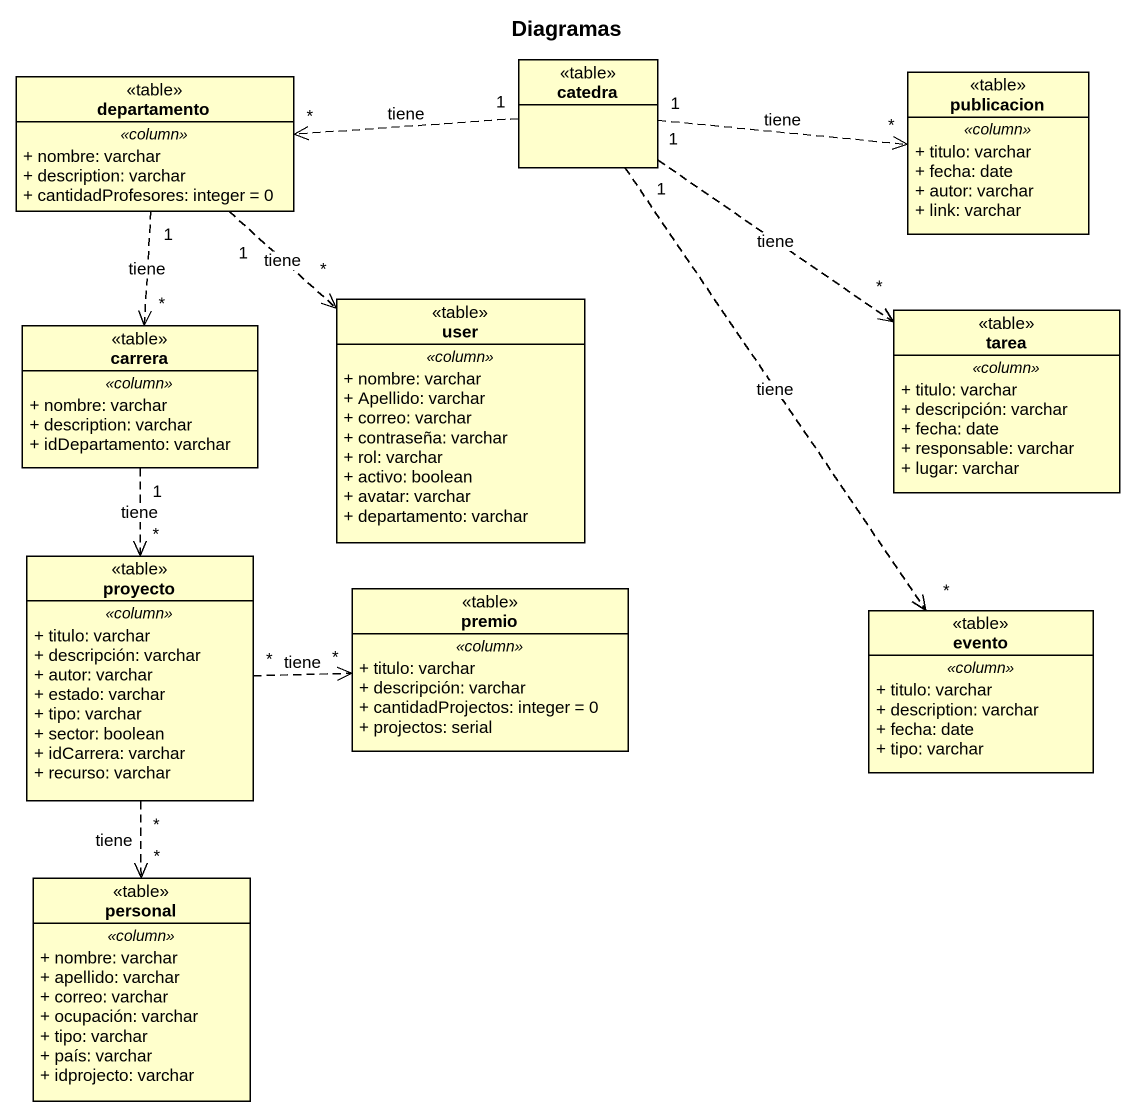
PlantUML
@startuml
title Diagramas
hide circle
hide empty members
skinparam classAttributeIconSize 0
class departamento <<table>> {
  .. <<column>> ..
  + nombre: varchar
  + description: varchar
  + cantidadProfesores: integer = 0
}
class catedra <<table>>
class publicacion <<table>> {
  .. <<column>> ..
  + titulo: varchar
  + fecha: date
  + autor: varchar
  + link: varchar
}
class carrera <<table>> {
  .. <<column>> ..
  + nombre: varchar
  + description: varchar
  + idDepartamento: varchar
}
class user <<table>> {
  .. <<column>> ..
  + nombre: varchar
  + Apellido: varchar
  + correo: varchar
  + contraseña: varchar
  + rol: varchar
  + activo: boolean
  + avatar: varchar
  + departamento: varchar
}
class tarea <<table>> {
  .. <<column>> ..
  + titulo: varchar
  + descripción: varchar
  + fecha: date
  + responsable: varchar
  + lugar: varchar
}
class proyecto <<table>> {
  .. <<column>> ..
  + titulo: varchar
  + descripción: varchar
  + autor: varchar
  + estado: varchar
  + tipo: varchar
  + sector: boolean
  + idCarrera: varchar
  + recurso: varchar
}
class premio <<table>> {
  .. <<column>> ..
  + titulo: varchar
  + descripción: varchar
  + cantidadProjectos: integer = 0
  + projectos: serial
}
class evento <<table>> {
  .. <<column>> ..
  + titulo: varchar
  + description: varchar
  + fecha: date
  + tipo: varchar
}
class personal <<table>> {
  .. <<column>> ..
  + nombre: varchar
  + apellido: varchar
  + correo: varchar
  + ocupación: varchar
  + tipo: varchar
  + país: varchar
  + idprojecto: varchar
}
departamento "1" ..> "*" carrera : tiene
departamento "1" ..> "*" user : tiene
catedra "1" .left.> "*" departamento : tiene
catedra "1" .right.> "*" publicacion : tiene
catedra "1" ..> "*" tarea : tiene
catedra "1" ..> "*" evento : tiene
carrera "1" ..> "*" proyecto : tiene
proyecto "*" .right.> "*" premio : tiene
proyecto "*" ..> "*" personal : tiene
@enduml
